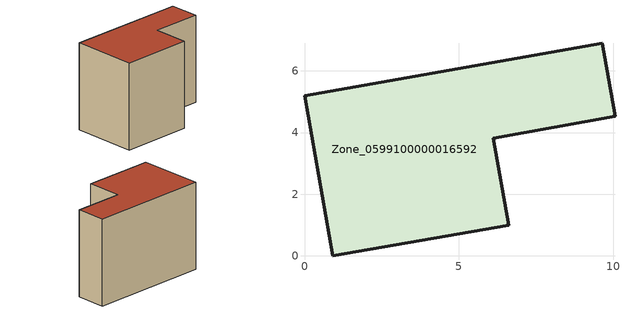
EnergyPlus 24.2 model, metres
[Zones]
Zone_0599100000016592
 floor ground (C_G): 6.11,3.82 6.61,1 0.91,0 0,5.2 9.64,6.9 10.06,4.52 z0
 wall outside (C_F): 0,5.2 0.91,0 6.61,1 6.11,3.82 10.06,4.52 9.64,6.9 0,5.2 z0:7.05
 roof outside (C_R): 10.06,4.52 9.64,6.9 0,5.2 0.91,0 6.61,1 6.11,3.82 z7.05
[BUILDING]
Pand.0599100000016592: North Axis=0; Terrain=City; Loads Convergence Tolerance Value=0.04; Temperature Convergence Tolerance Value=0.4; Solar Distribution=FullExterior; Maximum Number of Warmup Days=25; Minimum Number of Warmup Days=1
[Site:Location]
Rotterdam.The.Hague.AP_ZH_NLD Design_Conditions: Latitude=51.96; Longitude=4.45; Time Zone=1; Elevation=-4.5
[SITE:GROUNDTEMPERATURE:BUILDINGSURFACE]
18, 18, 18, 18, 18, 18, 18, 18, 18, 18, 18, 18
[MATERIAL] Thermal Absorptance=0.9; Solar Absorptance=0.7; Visible Absorptance=0.7
Name | Roughness | Thickness | Conductivity | Density | Specific Heat
G.TC.1946 | MediumSmooth | 0.15 | 1 | 540 | 1210
F.TC.1946 | Rough | 0.3 | 0.857143 | 1920 | 840
R.TC.1946 | MediumRough | 0.2 | 0.909091 | 1500 | 1000
[CONSTRUCTION]
C_G: G.TC.1946
C_F: F.TC.1946
C_R: R.TC.1946
[ZONE]
Zone_0599100000016592: Type=1; Multiplier=1; Ceiling Height=Autocalculate; Volume=Autocalculate; Floor Area=autocalculate; Part of Total Floor Area=Yes
[ZONEINFILTRATION:DESIGNFLOWRATE]
Infil_Zone_0599100000016592: Zone or ZoneList or Space or SpaceList=Zone_0599100000016592; Schedule=AlwaysOn; Design Flow Rate Calculation Method=Flow/Area; Flow Rate per Floor Area=0.003; Constant Term Coefficient=1; Temperature Term Coefficient=0; Velocity Term Coefficient=0; Velocity Squared Term Coefficient=0
[HVACTEMPLATE:ZONE:IDEALLOADSAIRSYSTEM]
Zone_0599100000016592: Maximum Heating Supply Air Temperature=50; Minimum Cooling Supply Air Temperature=13; Maximum Heating Supply Air Humidity Ratio=0.0156; Minimum Cooling Supply Air Humidity Ratio=0.0077; Heating Limit=NoLimit; Cooling Limit=NoLimit; Dehumidification Control Type=ConstantSensibleHeatRatio; Cooling Sensible Heat Ratio=0.7; Dehumidification Setpoint=60; Humidification Control Type=None; Humidification Setpoint=30; Outdoor Air Method=None; Outdoor Air Flow Rate per Person=0.00944; Outdoor Air Flow Rate per Zone Floor Area=0; Outdoor Air Flow Rate per Zone=0; Demand Controlled Ventilation Type=None; Outdoor Air Economizer Type=NoEconomizer; Heat Recovery Type=None; Sensible Heat Recovery Effectiveness=0.7; Latent Heat Recovery Effectiveness=0.65
[ZONECONTROL:THERMOSTAT]
ThermostatControl_Zone_0599100000016592: Zone or ZoneList=Zone_0599100000016592; Control Type Schedule=DualSetpointControlType; Control 1=Thermostat_Zone_0599100000016592; Temperature Difference Between Cutout And Setpoint=0
[THERMOSTATSETPOINT:DUALSETPOINT]
Thermostat_Zone_0599100000016592: Heating Setpoint Temperature Schedule=HeatingSetpoint_Zone_0599100000016592; Cooling Setpoint Temperature Schedule=CoolingSetpoint_Zone_0599100000016592
[SCHEDULE:COMPACT]
HeatingSetpoint_Zone_0599100000016592: Through: 12/31, For: AllDays, Until: 24:00, 21
CoolingSetpoint_Zone_0599100000016592: Through: 12/31, For: AllDays, Until: 24:00, 24
DualSetpointControlType: Through: 12/31, For: AllDays, Until: 24:00, 4
AlwaysOn: Through: 12/31, For: AllDays, Until: 24:00, 1
